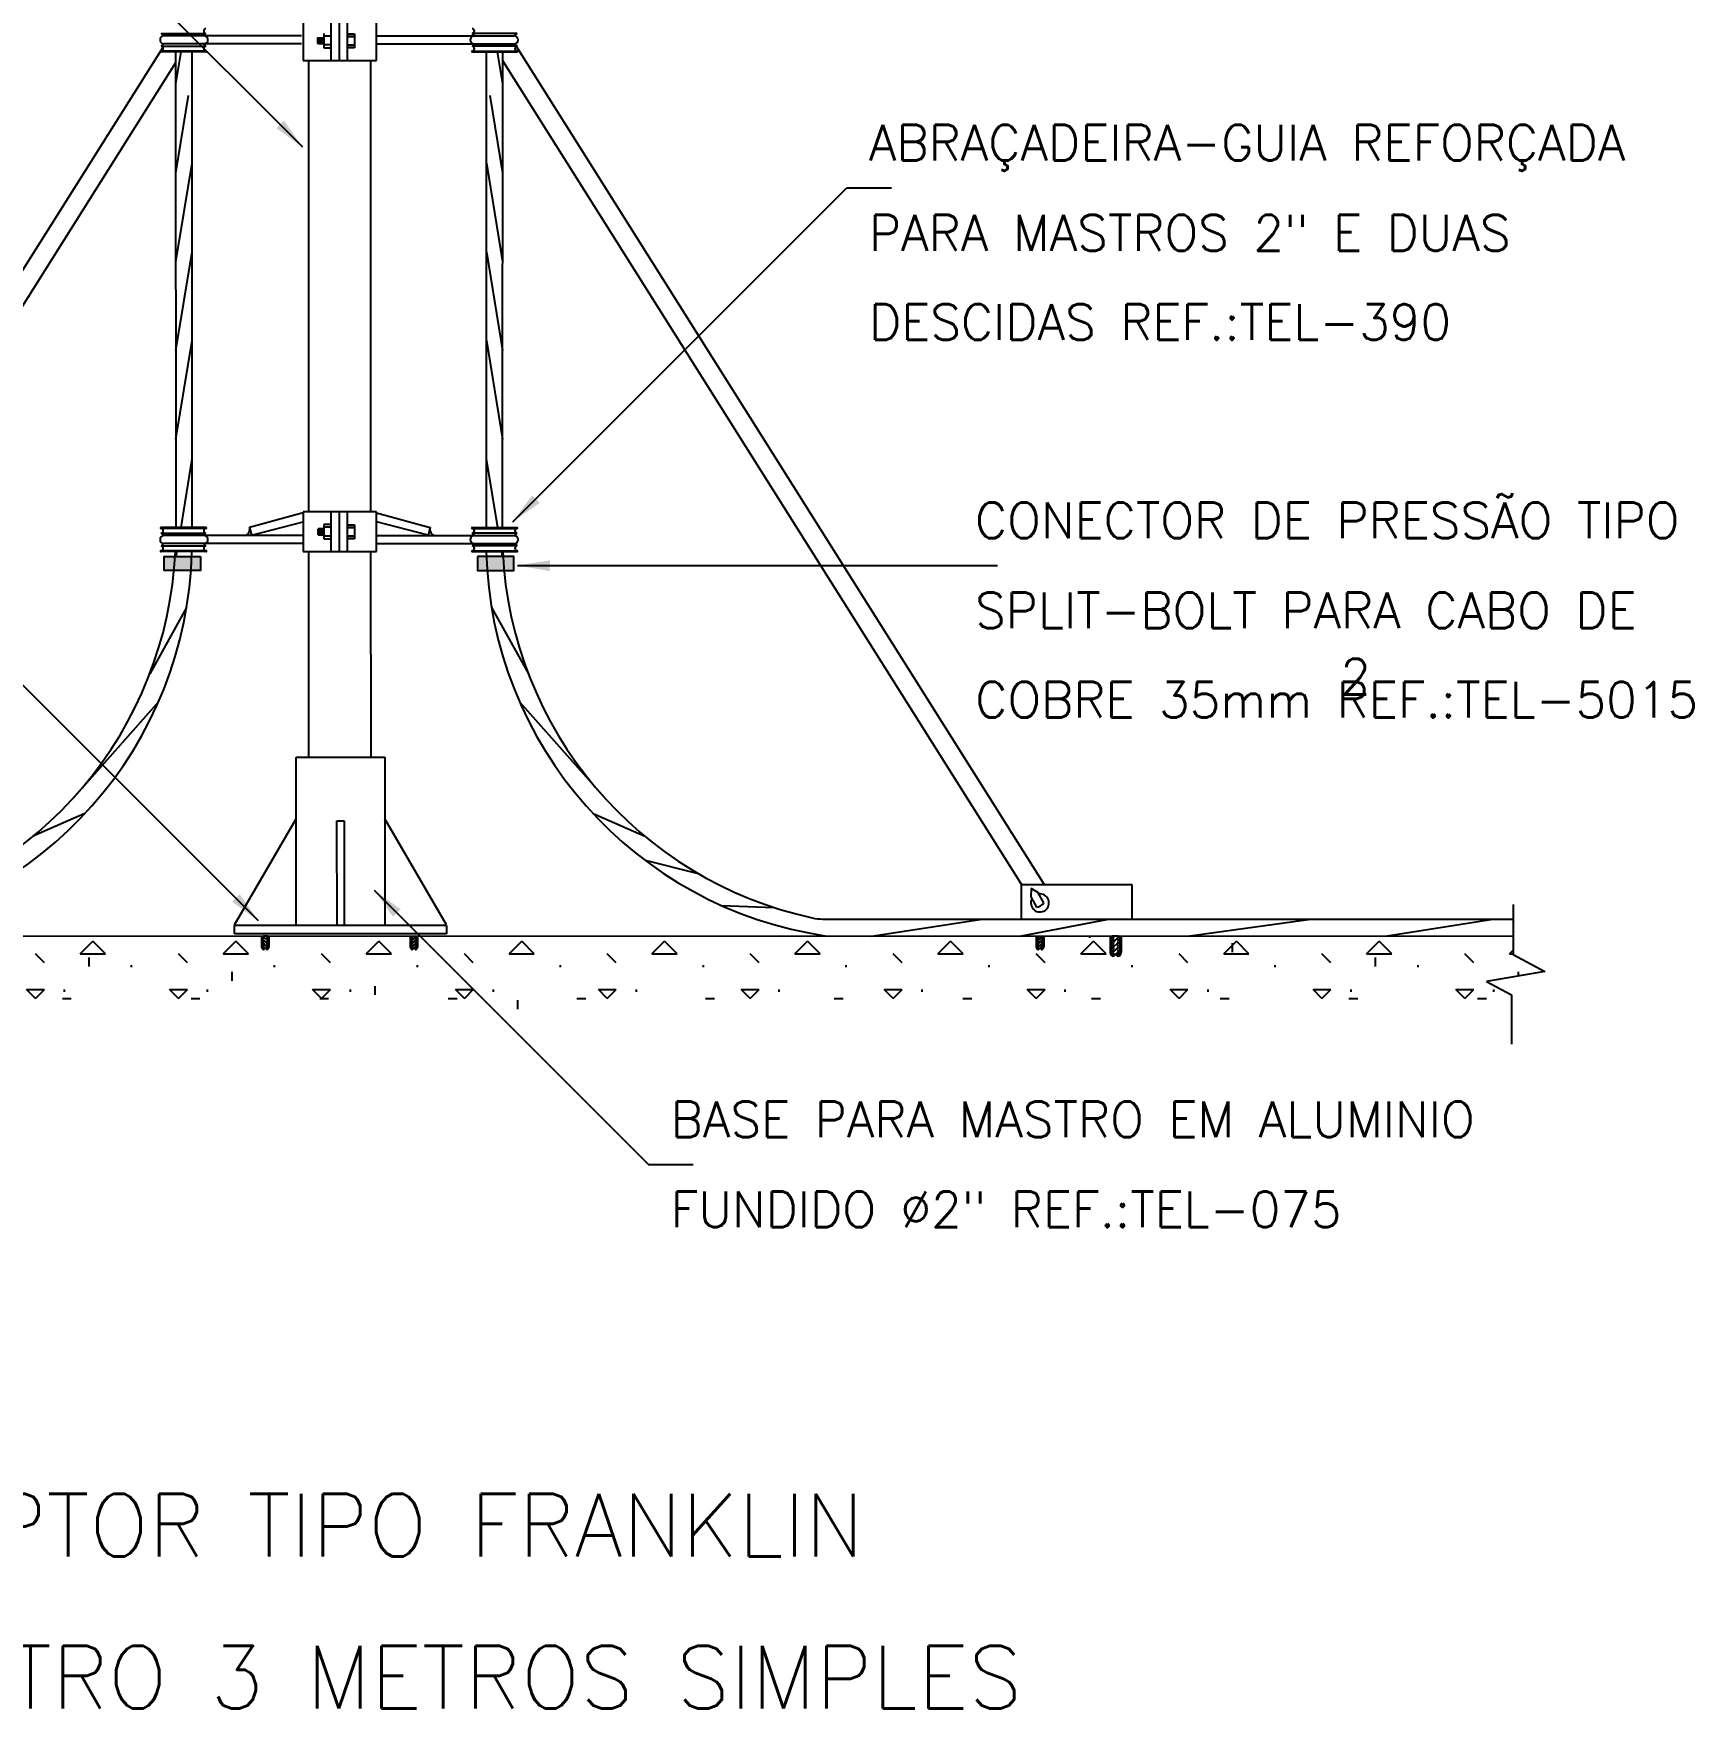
# Model space of a CAD drawing. Header units: millimetres. Extents: x -6195.1 to -6177.1, y -4661.3 to -4645.
# Drawn here: x -6186.44 to -6177.15, y -4661.27 to -4651.89 of the extents above; entities that cross this region are included whole.
import ezdxf
from ezdxf.enums import TextEntityAlignment as Align

# ---------------------------------------------------------------- set-up
doc = ezdxf.new("R2010")
doc.units = ezdxf.units.MM
doc.header["$LTSCALE"] = 10
doc.layers.add('Termotécnica', color=7, linetype='Continuous')
doc.styles.add('r140', font='romans.shx')
doc.styles.add('r80', font='romans.shx')

# ---------------------------------------------------------------- blocks, each defined once
blk = doc.blocks.new('*X1')
at = {"color": 0, "linetype": 'ByBlock'}
for p, q in [((387.028, 152.597), (387.028, 152.67)), ((387.041, 152.597), (387.041, 152.67)), ((387.053, 152.597), (387.053, 152.67)), ((387.066, 152.597), (387.066, 152.67)), ((387.078, 152.597), (387.078, 152.67))]:
    blk.add_line(p, q, dxfattribs=at)
blk = doc.blocks.new('*X6')
at = {"color": 0}
for p, q in [((181.7669, 175.7204), (181.7849, 175.7383)), ((181.7672, 175.7383), (181.7844, 175.7555)), ((181.7674, 175.7032), (181.7862, 175.7219)), ((181.7683, 175.7571), (181.7728, 175.7616)), ((181.7747, 175.6928), (181.7854, 175.7035))]:
    blk.add_line(p, q, dxfattribs=at)
blk = doc.blocks.new('*X3')
at = {"color": 0}
for p, q in [((181.7669, 175.7204), (181.7849, 175.7383)), ((181.7672, 175.7383), (181.7844, 175.7555)), ((181.7674, 175.7032), (181.7862, 175.7219)), ((181.7683, 175.7571), (181.7728, 175.7616)), ((181.7747, 175.6928), (181.7854, 175.7035))]:
    blk.add_line(p, q, dxfattribs=at)
blk = doc.blocks.new('*X2')
at = {"color": 0}
for p, q in [((181.7683, 175.7571), (181.7728, 175.7616)), ((181.7669, 175.7204), (181.7849, 175.7383)), ((181.7672, 175.7383), (181.7844, 175.7555)), ((181.7674, 175.7032), (181.7862, 175.7219)), ((181.7747, 175.6928), (181.7854, 175.7035))]:
    blk.add_line(p, q, dxfattribs=at)

msp = doc.modelspace()

# ---------------------------------------------------------------- hatches: boundary and pattern name
at = {"layer": 'Termotécnica'}
h = msp.add_hatch(dxfattribs=at)
h.set_pattern_fill('CONCRE', color=1, scale=0.8, style=0)
h.set_pattern_definition([(0, (-6195.37694, -4669.6938), (0.8, 0.8), [0.1, -0.7]), (90, (-6195.37694, -4669.6938), (-0.8, 0.8), [0.1, -0.7]), (135, (-6195.27694, -4669.6938), (-0.8, 0), [0.14142, -0.98995]), (0, (-6195.27694, -4669.2438), (0.8, 0.8), [0.1, -0.7]), (45, (-6195.22694, -4669.2938), (0, 0.8), [0.07071, -1.06066]), (135, (-6195.22694, -4669.2938), (-0.8, 0), [0.07071, -1.06066]), (0, (-6194.97694, -4669.0438), (0.8, 0.8), [0.14142, -0.65858]), (45, (-6194.97694, -4669.0438), (0, 0.8), [0.1, -1.03137]), (135, (-6194.8355, -4669.0438), (-0.8, 0), [0.1, -1.03137]), (90, (-6194.82694, -4669.4938), (-0.8, 0.8), [0.1, -0.7]), (45, (-6194.82694, -4669.4938), (0, 0.8), [0.07071, -1.06066]), (135, (-6194.77694, -4669.4438), (-0.8, 0), [0.07071, -1.06066]), (0, (-6195.27694, -4669.4938), (0.8, 0.8), [0.05, -0.67]), (0, (-6194.67694, -4669.2938), (0.8, 0.8), [0.05, -0.67]), (90, (-6194.92694, -4669.1938), (-0.8, 0.8), [0.05, -0.67]), (135, (-6194.82694, -4669.6438), (-0.8, 0), [0.07071, -1.06066]), (135, (-6195.17694, -4669.0938), (-0.8, 0), [0.07071, -1.06066]), (45, (-6195.00194, -4669.4313), (0, 0.8), [0.07071, -1.06066]), (90, (-6195.10194, -4669.5938), (-0.8, 0.8), [0.0125, -0.7875]), (90, (-6195.06444, -4669.2563), (-0.8, 0.8), [0.0125, -0.7875]), (90, (-6194.68944, -4669.1188), (-0.8, 0.8), [0.0125, -0.7875]), (90, (-6194.67694, -4669.5438), (-0.8, 0.8), [0.0125, -0.7875])])
h.paths.add_polyline_path([(-6184.3104, -4657.0139), (-6184.2995, -4657.0029), (-6184.3007, -4657.0007), (-6184.2984, -4656.9945), (-6184.3016, -4656.991), (-6184.2984, -4656.9842), (-6184.2987, -4656.9838), (-6184.318, -4657.0032), (-6184.3189, -4657.0049), (-6184.3141, -4657.0113)], flags=0)
h.paths.add_polyline_path([(-6188.6355, -4657.0038), (-6188.6548, -4656.9844), (-6188.6551, -4656.9848), (-6188.6519, -4656.9915), (-6188.6552, -4656.9951), (-6188.6528, -4657.0013), (-6188.6541, -4657.0034), (-6188.6431, -4657.0144), (-6188.6395, -4657.0119), (-6188.6346, -4657.0054)], flags=0)
h.paths.add_polyline_path([(-6188.635, -4656.9861), (-6188.6535, -4656.9675), (-6188.6523, -4656.9699), (-6188.6551, -4656.9745), (-6188.6519, -4656.9805), (-6188.6548, -4656.9844), (-6188.6355, -4657.0038), (-6188.6372, -4657.0008), (-6188.6341, -4656.9955), (-6188.6372, -4656.9916)], flags=0)
h.paths.add_polyline_path([(-6180.8063, -4657.0144), (-6180.7953, -4657.0034), (-6180.7965, -4657.0013), (-6180.7942, -4656.9951), (-6180.7974, -4656.9915), (-6180.7942, -4656.9848), (-6180.7945, -4656.9844), (-6180.8138, -4657.0038), (-6180.8148, -4657.0054), (-6180.8099, -4657.0119)], flags=0)
h.paths.add_polyline_path([(-6185.1402, -4656.943), (-6185.1368, -4656.9431), (-6185.1303, -4656.9431), (-6185.1322, -4656.9477), (-6185.1325, -4656.9486), (-6185.1303, -4656.9534), (-6185.1326, -4656.9601), (-6185.1299, -4656.9641), (-6185.1311, -4656.967), (-6185.1326, -4656.9707), (-6185.1299, -4656.9742), (-6185.133, -4656.9795), (-6185.1304, -4656.9844), (-6185.1308, -4656.9855), (-6185.133, -4656.991), (-6185.13, -4656.995), (-6185.1331, -4657.0003), (-6185.1314, -4657.0032), (-6185.1304, -4657.0049), (-6185.1353, -4657.0113), (-6185.1389, -4657.0139), (-6185.1407, -4657.0151), (-6185.1456, -4657.0113), (-6185.151, -4657.0048), (-6185.1499, -4657.0029), (-6185.1487, -4657.0007), (-6185.151, -4656.9945), (-6185.1478, -4656.991), (-6185.151, -4656.9842), (-6185.1507, -4656.9838), (-6185.1477, -4656.9799), (-6185.1509, -4656.9739), (-6185.1482, -4656.9693), (-6185.1493, -4656.967), (-6185.1509, -4656.9636), (-6185.149, -4656.9601), (-6185.1509, -4656.9533), (-6185.1487, -4656.9493), (-6185.1481, -4656.9481), (-6185.1509, -4656.9431), (-6185.156, -4656.9431), (-6185.1612, -4656.9431), (-6188.5418, -4656.9436), (-6188.6654, -4656.9436), (-6189.0362, -4656.9436), (-6189.0413, -4656.9436), (-6189.0467, -4656.9436), (-6189.0483, -4656.9475), (-6189.0487, -4656.9484), (-6189.0465, -4656.9532), (-6189.0487, -4656.9599), (-6189.0461, -4656.9639), (-6189.0472, -4656.9668), (-6189.0487, -4656.9705), (-6189.0461, -4656.9741), (-6189.0492, -4656.9794), (-6189.0465, -4656.9842), (-6189.047, -4656.9853), (-6189.0492, -4656.9908), (-6189.0461, -4656.9948), (-6189.0492, -4657.0001), (-6189.0475, -4657.0031), (-6189.0466, -4657.0047), (-6189.0514, -4657.0112), (-6189.0551, -4657.0137), (-6189.0569, -4657.015), (-6189.0617, -4657.0111), (-6189.0672, -4657.0047), (-6189.066, -4657.0027), (-6189.0648, -4657.0005), (-6189.0671, -4656.9944), (-6189.0639, -4656.9908), (-6189.0671, -4656.9841), (-6189.0668, -4656.9837), (-6189.0639, -4656.9798), (-6189.0671, -4656.9738), (-6189.0643, -4656.9692), (-6189.0655, -4656.9668), (-6189.0671, -4656.9635), (-6189.0652, -4656.9599), (-6189.0671, -4656.9532), (-6189.0649, -4656.9491), (-6189.0643, -4656.948), (-6189.0666, -4656.9436), (-6189.0722, -4656.9436), (-6189.0773, -4656.9436), (-6189.1597, -4656.9436), (-6191.2936, -4656.944), (-6191.2936, -4657.0466), (-6191.4712, -4657.1423), (-6191.1445, -4657.1983), (-6191.2845, -4657.273), (-6191.2845, -4657.3724), (-6178.1649, -4657.3704), (-6178.1649, -4657.273), (-6178.3049, -4657.1983), (-6177.9782, -4657.1423), (-6178.1558, -4657.0466), (-6178.1558, -4656.942), (-6178.8663, -4656.9421), (-6179.9727, -4656.9423), (-6180.9131, -4656.9424), (-6181.7448, -4656.9425), (-6182.0026, -4656.9426)])
h.paths.add_polyline_path([(-6184.3126, -4656.9431), (-6184.3172, -4656.9477), (-6184.3168, -4656.9486), (-6184.319, -4656.9534), (-6184.3168, -4656.9601), (-6184.3194, -4656.9641), (-6184.3183, -4656.967), (-6184.3006, -4656.9493), (-6184.2984, -4656.9533), (-6184.3003, -4656.9601), (-6184.2984, -4656.9636), (-6184.3, -4656.967), (-6184.3012, -4656.9693), (-6184.2984, -4656.9739), (-6184.3016, -4656.9799), (-6184.2987, -4656.9838), (-6184.2984, -4656.9842), (-6184.3016, -4656.991), (-6184.2984, -4656.9945), (-6184.3007, -4657.0007), (-6184.2995, -4657.0029), (-6184.2983, -4657.0048), (-6184.3038, -4657.0113), (-6184.3086, -4657.0151), (-6184.3104, -4657.0139), (-6184.3141, -4657.0113), (-6184.3189, -4657.0049), (-6184.318, -4657.0032), (-6184.3163, -4657.0003), (-6184.3194, -4656.995), (-6184.3163, -4656.991), (-6184.3185, -4656.9855), (-6184.319, -4656.9844), (-6184.3163, -4656.9795), (-6184.3194, -4656.9742), (-6184.3168, -4656.9707), (-6184.3183, -4656.967), (-6184.3194, -4656.9641), (-6184.3168, -4656.9601), (-6184.319, -4656.9534), (-6184.3168, -4656.9486), (-6184.3172, -4656.9477), (-6184.319, -4656.9431)], flags=16)
h.paths.add_polyline_path([(-6188.6345, -4656.9539), (-6188.6367, -4656.9606), (-6188.6341, -4656.9646), (-6188.6353, -4656.9676), (-6188.6367, -4656.9712), (-6188.6341, -4656.9748), (-6188.6372, -4656.9801), (-6188.6346, -4656.9849), (-6188.635, -4656.9861), (-6188.6372, -4656.9916), (-6188.6341, -4656.9955), (-6188.6372, -4657.0008), (-6188.6355, -4657.0038), (-6188.6346, -4657.0054), (-6188.6395, -4657.0119), (-6188.6431, -4657.0144), (-6188.6449, -4657.0157), (-6188.6498, -4657.0119), (-6188.6552, -4657.0054), (-6188.6541, -4657.0034), (-6188.6528, -4657.0013), (-6188.6552, -4656.9951), (-6188.6519, -4656.9915), (-6188.6551, -4656.9848), (-6188.6548, -4656.9844), (-6188.6519, -4656.9805), (-6188.6551, -4656.9745), (-6188.6523, -4656.9699), (-6188.6535, -4656.9675), (-6188.6551, -4656.9642), (-6188.6532, -4656.9606), (-6188.6551, -4656.9539), (-6188.6529, -4656.9498), (-6188.6353, -4656.9676), (-6188.6341, -4656.9646), (-6188.6367, -4656.9606), (-6188.6345, -4656.9539), (-6188.6367, -4656.9492), (-6188.6363, -4656.9482), (-6188.6409, -4656.9436), (-6188.6345, -4656.9436), (-6188.6363, -4656.9482), (-6188.6367, -4656.9492)], flags=0)
h.paths.add_polyline_path([(-6180.8084, -4656.9436), (-6180.813, -4656.9482), (-6180.8126, -4656.9492), (-6180.8149, -4656.9539), (-6180.8126, -4656.9606), (-6180.8153, -4656.9646), (-6180.8141, -4656.9676), (-6180.7964, -4656.9498), (-6180.7943, -4656.9539), (-6180.7961, -4656.9606), (-6180.7942, -4656.9642), (-6180.7959, -4656.9675), (-6180.797, -4656.9699), (-6180.7942, -4656.9745), (-6180.7974, -4656.9805), (-6180.7945, -4656.9844), (-6180.7942, -4656.9848), (-6180.7974, -4656.9915), (-6180.7942, -4656.9951), (-6180.7965, -4657.0013), (-6180.7953, -4657.0034), (-6180.7942, -4657.0054), (-6180.7996, -4657.0119), (-6180.8045, -4657.0157), (-6180.8063, -4657.0144), (-6180.8099, -4657.0119), (-6180.8148, -4657.0054), (-6180.8138, -4657.0038), (-6180.8121, -4657.0008), (-6180.8152, -4656.9955), (-6180.8121, -4656.9916), (-6180.8143, -4656.9861), (-6180.8148, -4656.9849), (-6180.8121, -4656.9801), (-6180.8152, -4656.9748), (-6180.8126, -4656.9712), (-6180.8141, -4656.9676), (-6180.8153, -4656.9646), (-6180.8126, -4656.9606), (-6180.8149, -4656.9539), (-6180.8126, -4656.9492), (-6180.813, -4656.9482), (-6180.8149, -4656.9436)], flags=0)
h.paths.add_polyline_path([(-6180.3963, -4656.9583), (-6180.393, -4656.9684), (-6180.3969, -4656.9744), (-6180.3952, -4656.9788), (-6180.3687, -4656.9522), (-6180.3654, -4656.9583), (-6180.3683, -4656.9684), (-6180.3654, -4656.9737), (-6180.3678, -4656.9787), (-6180.3696, -4656.9823), (-6180.3654, -4656.9892), (-6180.3702, -4656.9982), (-6180.3658, -4657.004), (-6180.3653, -4657.0046), (-6180.3702, -4657.0148), (-6180.3653, -4657.0201), (-6180.3688, -4657.0293), (-6180.367, -4657.0326), (-6180.3653, -4657.0355), (-6180.3734, -4657.0452), (-6180.3807, -4657.051), (-6180.3834, -4657.0491), (-6180.3889, -4657.0453), (-6180.3962, -4657.0356), (-6180.3948, -4657.0331), (-6180.3922, -4657.0287), (-6180.3969, -4657.0208), (-6180.3922, -4657.0148), (-6180.3955, -4657.0065), (-6180.3962, -4657.0049), (-6180.3923, -4656.9976), (-6180.3969, -4656.9896), (-6180.3929, -4656.9843), (-6180.3952, -4656.9788), (-6180.3969, -4656.9744), (-6180.393, -4656.9684), (-6180.3963, -4656.9583), (-6180.393, -4656.9512), (-6180.3936, -4656.9498), (-6180.3964, -4656.9429), (-6180.3866, -4656.9429), (-6180.3936, -4656.9498), (-6180.393, -4656.9512)], flags=0)

# ---------------------------------------------------------------- linework, layer by layer
at = {"layer": 'Termotécnica', "color": 2}
for p, q in [((-6184.9314, -4652.5277), (-6186.4668, -4650.9922)), ((-6183.7544, -4654.6238), (-6181.8859, -4652.7552)), ((-6181.8859, -4652.7552), (-6181.6359, -4652.7552)), ((-6185.1791, -4656.8581), (-6187.8701, -4654.1671)), ((-6183.7282, -4654.869), (-6181.2918, -4654.869)), ((-6181.2918, -4654.869), (-6181.0418, -4654.869)), ((-6184.5306, -4656.6865), (-6182.9952, -4658.222)), ((-6182.9952, -4658.222), (-6182.7452, -4658.222))]:
    msp.add_line(p, q, dxfattribs=at)
at = {"layer": 'Termotécnica', "color": 2, "ltscale": 5}
for p, q in [((-6184.9283, -4651.8188), (-6184.9283, -4652.0422)), ((-6184.7725, -4652.0422), (-6184.7726, -4651.8188)), ((-6184.7279, -4651.8188), (-6184.7278, -4652.0422)), ((-6184.7279, -4651.8188), (-6184.7278, -4652.0422)), ((-6184.6832, -4651.8188), (-6184.6832, -4652.0422)), ((-6184.5182, -4652.0422), (-6184.5182, -4651.8188)), ((-6185.7105, -4651.9044), (-6185.7239, -4651.891)), ((-6185.7239, -4651.891), (-6185.4737, -4651.8911)), ((-6185.4872, -4651.9045), (-6185.7091, -4651.9044)), ((-6185.4871, -4651.9045), (-6185.4737, -4651.8911)), ((-6183.7318, -4651.891), (-6183.9821, -4651.8911)), ((-6183.9686, -4651.9045), (-6183.9821, -4651.8911)), ((-6183.9685, -4651.9045), (-6183.7466, -4651.9044)), ((-6183.7452, -4651.9044), (-6183.7318, -4651.891)), ((-6185.7105, -4651.9491), (-6185.7239, -4651.9625)), ((-6185.7239, -4651.9625), (-6185.4737, -4651.9625)), ((-6185.4737, -4651.9938), (-6185.7239, -4651.9938)), ((-6185.4871, -4651.9491), (-6185.7091, -4651.9491)), ((-6185.6424, -4651.9938), (-6185.6416, -4654.6571)), ((-6185.5519, -4651.9938), (-6185.5511, -4654.6572)), ((-6185.4871, -4651.9491), (-6185.4737, -4651.9625)), ((-6183.9686, -4651.9491), (-6183.982, -4651.9625)), ((-6183.7318, -4651.9625), (-6183.982, -4651.9625)), ((-6183.982, -4651.9938), (-6183.7318, -4651.9938)), ((-6183.9686, -4651.9491), (-6183.7466, -4651.9491)), ((-6183.9039, -4651.9938), (-6183.9046, -4654.3655)), ((-6183.8133, -4651.9938), (-6183.814, -4654.3655)), ((-6183.7452, -4651.9491), (-6183.7318, -4651.9625)), ((-6183.9046, -4654.3655), (-6183.9046, -4654.6572)), ((-6183.814, -4654.3655), (-6183.814, -4654.6571)), ((-6184.9283, -4654.568), (-6184.9283, -4654.7913)), ((-6184.7725, -4654.7913), (-6184.7726, -4654.5679)), ((-6184.7279, -4654.5679), (-6184.7278, -4654.7913)), ((-6184.7279, -4654.5679), (-6184.7278, -4654.7913)), ((-6184.6832, -4654.5679), (-6184.6832, -4654.7913)), ((-6184.5182, -4654.7913), (-6184.5182, -4654.5679)), ((-6185.4737, -4654.6572), (-6185.7239, -4654.6571)), ((-6185.7105, -4654.7018), (-6185.7239, -4654.6884)), ((-6185.7239, -4654.6884), (-6185.4737, -4654.6884)), ((-6185.4872, -4654.7018), (-6185.7091, -4654.7018)), ((-6185.4871, -4654.7018), (-6185.4737, -4654.6884)), ((-6185.2286, -4654.6558), (-6185.217, -4654.6989)), ((-6184.2179, -4654.6558), (-6184.2295, -4654.6989)), ((-6183.9821, -4654.6572), (-6183.7319, -4654.6571)), ((-6183.9686, -4654.7018), (-6183.9821, -4654.6884)), ((-6183.7318, -4654.6884), (-6183.9821, -4654.6884)), ((-6183.9685, -4654.7018), (-6183.7466, -4654.7018)), ((-6183.7452, -4654.7018), (-6183.7318, -4654.6884)), ((-6185.7105, -4654.7465), (-6185.7239, -4654.7599)), ((-6185.7239, -4654.7599), (-6185.4737, -4654.7599)), ((-6185.4737, -4654.7912), (-6185.7239, -4654.7912)), ((-6185.4871, -4654.7465), (-6185.7091, -4654.7465)), ((-6185.4871, -4654.7465), (-6185.4737, -4654.7599)), ((-6183.9686, -4654.7465), (-6183.982, -4654.7599)), ((-6183.7318, -4654.7599), (-6183.982, -4654.7599)), ((-6183.982, -4654.7912), (-6183.7318, -4654.7912)), ((-6183.9686, -4654.7465), (-6183.7466, -4654.7465)), ((-6183.7452, -4654.7465), (-6183.7318, -4654.7599)), ((-6184.7393, -4656.8837), (-6184.7394, -4656.2976)), ((-6184.7394, -4656.2976), (-6184.6998, -4656.2976)), ((-6184.6998, -4656.2976), (-6184.6997, -4656.8837)), ((-6184.1256, -4656.8836), (-6185.3135, -4656.8838))]:
    msp.add_line(p, q, dxfattribs=at)
at = {"layer": 'Termotécnica', "color": 3, "ltscale": 5}
for p, q in [((-6184.9375, -4651.9045), (-6185.4871, -4651.9045)), ((-6184.5182, -4651.9045), (-6183.9686, -4651.9045)), ((-6185.7142, -4651.9685), (-6188.6677, -4656.6552)), ((-6184.9375, -4651.9492), (-6185.4871, -4651.9491)), ((-6184.5182, -4651.9492), (-6183.9686, -4651.9491)), ((-6183.7367, -4651.9625), (-6180.7817, -4656.6552)), ((-6185.6424, -4652.0554), (-6188.5413, -4656.6554)), ((-6184.9283, -4652.0422), (-6184.8548, -4652.0422)), ((-6184.864, -4652.0422), (-6184.7278, -4652.0422)), ((-6184.7278, -4652.0422), (-6184.5778, -4652.0422)), ((-6184.5778, -4652.0422), (-6184.5182, -4652.0422)), ((-6183.8133, -4652.0419), (-6180.9081, -4656.6554)), ((-6184.9283, -4654.5749), (-6185.2286, -4654.6558)), ((-6185.217, -4654.6989), (-6184.9283, -4654.6238)), ((-6184.5182, -4654.5679), (-6184.9283, -4654.568)), ((-6184.5182, -4654.5749), (-6184.2179, -4654.6558)), ((-6184.2295, -4654.6989), (-6184.5182, -4654.6238)), ((-6184.9283, -4654.7019), (-6185.4871, -4654.7018)), ((-6184.5182, -4654.7019), (-6183.9686, -4654.7018)), ((-6184.9283, -4654.7466), (-6185.4871, -4654.7465)), ((-6184.9283, -4654.7913), (-6184.5182, -4654.7913)), ((-6184.5182, -4654.7466), (-6183.9686, -4654.7465)), ((-6184.9672, -4655.9413), (-6184.4722, -4655.9412)), ((-6184.9671, -4656.0402), (-6184.9672, -4655.9413)), ((-6184.4722, -4655.9412), (-6184.4722, -4656.0402)), ((-6184.967, -4656.8817), (-6184.9671, -4656.0402)), ((-6184.4722, -4656.0402), (-6184.4721, -4656.8816)), ((-6185.3138, -4656.8815), (-6184.9671, -4656.2875)), ((-6184.1256, -4656.8815), (-6184.4722, -4656.2877)), ((-6180.9081, -4656.6554), (-6180.2901, -4656.6543)), ((-6180.9077, -4656.8481), (-6180.9081, -4656.6554)), ((-6180.2901, -4656.6543), (-6180.2898, -4656.8481)), ((-6185.3135, -4656.9312), (-6185.3135, -4656.8838)), ((-6184.1256, -4656.8836), (-6184.1256, -4656.931)), ((-6191.2936, -4656.944), (-6178.1558, -4656.942)), ((-6184.2246, -4656.9311), (-6185.3135, -4656.9312)), ((-6184.1256, -4656.931), (-6184.2246, -4656.9311))]:
    msp.add_line(p, q, dxfattribs=at)
at = {"layer": 'Termotécnica', "color": 1, "ltscale": 5}
for p, q in [((-6184.8488, -4651.915), (-6184.8488, -4651.9476)), ((-6184.8488, -4651.915), (-6184.8129, -4651.915)), ((-6184.8428, -4651.9152), (-6184.8428, -4651.9474)), ((-6184.8368, -4651.9152), (-6184.8368, -4651.9474)), ((-6184.8308, -4651.9152), (-6184.8308, -4651.9474)), ((-6184.8248, -4651.9152), (-6184.8248, -4651.9474)), ((-6184.8188, -4651.9152), (-6184.8188, -4651.9474)), ((-6184.8188, -4651.9152), (-6184.8188, -4651.9474)), ((-6184.8129, -4651.8905), (-6184.8129, -4651.9704)), ((-6184.7736, -4651.9061), (-6184.8129, -4651.9061)), ((-6184.6839, -4651.892), (-6184.6417, -4651.892)), ((-6184.6839, -4651.892), (-6184.6417, -4651.892)), ((-6184.6837, -4651.9076), (-6184.6417, -4651.9076)), ((-6184.6417, -4651.9076), (-6184.6837, -4651.9076)), ((-6184.6417, -4651.892), (-6184.6417, -4651.9713)), ((-6184.6417, -4651.892), (-6184.6417, -4651.9713)), ((-6185.4737, -4651.9893), (-6185.7239, -4651.9893)), ((-6185.6131, -4651.9938), (-6185.6424, -4652.1723)), ((-6184.8129, -4651.9476), (-6184.8488, -4651.9476)), ((-6184.8455, -4651.9476), (-6184.8129, -4651.9476)), ((-6184.7736, -4651.955), (-6184.8129, -4651.955)), ((-6184.7736, -4651.955), (-6184.8129, -4651.955)), ((-6184.8129, -4651.9704), (-6184.7736, -4651.9705)), ((-6184.6839, -4651.9557), (-6184.6417, -4651.9557)), ((-6184.6417, -4651.9557), (-6184.6839, -4651.9557)), ((-6184.6417, -4651.9713), (-6184.6839, -4651.9713)), ((-6184.6417, -4651.9713), (-6184.6839, -4651.9713)), ((-6183.982, -4651.9893), (-6183.7318, -4651.9893)), ((-6183.8426, -4651.9938), (-6183.8133, -4652.1723)), ((-6185.5717, -4652.2377), (-6185.643, -4652.6724)), ((-6183.884, -4652.2377), (-6183.8128, -4652.6724)), ((-6185.5524, -4652.6164), (-6185.643, -4653.169)), ((-6183.9033, -4652.6164), (-6183.8128, -4653.169)), ((-6185.5524, -4653.113), (-6185.643, -4653.6655)), ((-6183.9033, -4653.113), (-6183.8128, -4653.6655)), ((-6185.5524, -4653.6096), (-6185.643, -4654.1621)), ((-6183.9033, -4653.6096), (-6183.8128, -4654.1621)), ((-6185.5512, -4654.2718), (-6185.6143, -4654.6571)), ((-6183.9045, -4654.2718), (-6183.8414, -4654.6571)), ((-6184.7745, -4654.64), (-6184.813, -4654.64)), ((-6184.8129, -4654.6397), (-6184.8129, -4654.7196)), ((-6184.6839, -4654.6411), (-6184.6417, -4654.6411)), ((-6184.6839, -4654.6411), (-6184.6417, -4654.6411)), ((-6184.6417, -4654.6411), (-6184.6417, -4654.7204)), ((-6184.6417, -4654.6411), (-6184.6417, -4654.7204)), ((-6185.4737, -4654.6616), (-6185.7239, -4654.6616)), ((-6184.8455, -4654.6641), (-6184.8207, -4654.6641)), ((-6184.8455, -4654.6967), (-6184.8455, -4654.6641)), ((-6184.8451, -4654.6641), (-6184.8455, -4654.6967)), ((-6184.8129, -4654.6967), (-6184.8455, -4654.6967)), ((-6184.8455, -4654.6967), (-6184.8129, -4654.6967)), ((-6184.8129, -4654.6641), (-6184.8451, -4654.6641)), ((-6184.8396, -4654.6641), (-6184.8396, -4654.6967)), ((-6184.834, -4654.6641), (-6184.834, -4654.6967)), ((-6184.8284, -4654.6641), (-6184.8284, -4654.6967)), ((-6184.8228, -4654.6641), (-6184.8228, -4654.6967)), ((-6184.8207, -4654.6641), (-6184.8129, -4654.6641)), ((-6184.8188, -4654.6643), (-6184.8188, -4654.6965)), ((-6184.8188, -4654.6643), (-6184.8188, -4654.6965)), ((-6184.7736, -4654.6552), (-6184.8129, -4654.6552)), ((-6184.7736, -4654.7041), (-6184.8129, -4654.7041)), ((-6184.7736, -4654.7041), (-6184.8129, -4654.7041)), ((-6184.8129, -4654.7196), (-6184.7736, -4654.7196)), ((-6184.6839, -4654.7048), (-6184.6417, -4654.7048)), ((-6184.6417, -4654.7048), (-6184.6839, -4654.7048)), ((-6184.6417, -4654.7204), (-6184.6839, -4654.7204)), ((-6184.6417, -4654.7204), (-6184.6839, -4654.7204)), ((-6184.6837, -4654.6567), (-6184.6417, -4654.6567)), ((-6184.6417, -4654.6567), (-6184.6837, -4654.6567)), ((-6183.9821, -4654.6616), (-6183.7319, -4654.6616)), ((-6185.4737, -4654.7867), (-6185.7239, -4654.7867)), ((-6185.6363, -4654.7912), (-6185.6408, -4654.8187)), ((-6183.982, -4654.7867), (-6183.7318, -4654.7867)), ((-6183.8194, -4654.7912), (-6183.8149, -4654.8187)), ((-6180.7823, -4656.7582), (-6180.8139, -4656.7023)), ((-6180.8565, -4656.7247), (-6180.824, -4656.7821)), ((-6178.1558, -4656.7674), (-6178.1558, -4657.0466)), ((-6181.7484, -4656.9431), (-6181.129, -4656.8481)), ((-6180.9166, -4656.9431), (-6180.4211, -4656.8481)), ((-6179.9787, -4656.9431), (-6179.2884, -4656.8481)), ((-6178.8726, -4656.9431), (-6178.2708, -4656.8481)), ((-6185.1612, -4656.943), (-6185.1613, -4657.0048)), ((-6185.156, -4656.943), (-6185.1562, -4657.0048)), ((-6185.151, -4656.9842), (-6185.1477, -4656.9799)), ((-6185.1478, -4656.991), (-6185.151, -4656.9842)), ((-6185.1481, -4656.9481), (-6185.1509, -4656.943)), ((-6185.1509, -4656.9533), (-6185.1481, -4656.9481)), ((-6185.149, -4656.9601), (-6185.1509, -4656.9533)), ((-6185.1509, -4656.9636), (-6185.149, -4656.9601)), ((-6185.1482, -4656.9693), (-6185.1509, -4656.9636)), ((-6185.1509, -4656.9739), (-6185.1482, -4656.9693)), ((-6185.1477, -4656.9799), (-6185.1509, -4656.9739)), ((-6185.1299, -4656.9431), (-6185.1506, -4656.943)), ((-6185.1299, -4656.9742), (-6185.133, -4656.9795)), ((-6185.133, -4656.9795), (-6185.1304, -4656.9844)), ((-6185.1304, -4656.9844), (-6185.133, -4656.991)), ((-6185.1303, -4656.9534), (-6185.1326, -4656.9601)), ((-6185.1326, -4656.9601), (-6185.1299, -4656.9641)), ((-6185.1299, -4656.9641), (-6185.1326, -4656.9707)), ((-6185.1326, -4656.9707), (-6185.1299, -4656.9742)), ((-6185.1303, -4656.9431), (-6185.1325, -4656.9486)), ((-6185.1325, -4656.9486), (-6185.1303, -4656.9534)), ((-6185.1272, -4656.9431), (-6185.1303, -4656.9431)), ((-6185.1251, -4656.9431), (-6185.1253, -4657.0049)), ((-6185.12, -4656.9431), (-6185.1201, -4657.0049)), ((-6184.3293, -4656.9431), (-6184.3292, -4657.0049)), ((-6184.3242, -4656.9431), (-6184.3241, -4657.0049)), ((-6184.3221, -4656.9431), (-6184.319, -4656.9431)), ((-6184.3195, -4656.9431), (-6184.2987, -4656.943)), ((-6184.3168, -4656.9601), (-6184.3194, -4656.9641)), ((-6184.3194, -4656.9641), (-6184.3168, -4656.9707)), ((-6184.3168, -4656.9707), (-6184.3194, -4656.9742)), ((-6184.3194, -4656.9742), (-6184.3163, -4656.9795)), ((-6184.319, -4656.9431), (-6184.3168, -4656.9486)), ((-6184.3168, -4656.9486), (-6184.319, -4656.9534)), ((-6184.319, -4656.9534), (-6184.3168, -4656.9601)), ((-6184.3163, -4656.9795), (-6184.319, -4656.9844)), ((-6184.319, -4656.9844), (-6184.3163, -4656.991)), ((-6184.3016, -4656.9799), (-6184.2984, -4656.9739)), ((-6184.2984, -4656.9842), (-6184.3016, -4656.9799)), ((-6184.3016, -4656.991), (-6184.2984, -4656.9842)), ((-6184.3012, -4656.9481), (-6184.2984, -4656.943)), ((-6184.2984, -4656.9533), (-6184.3012, -4656.9481)), ((-6184.3012, -4656.9693), (-6184.2984, -4656.9636)), ((-6184.2984, -4656.9739), (-6184.3012, -4656.9693)), ((-6184.3003, -4656.9601), (-6184.2984, -4656.9533)), ((-6184.2984, -4656.9636), (-6184.3003, -4656.9601)), ((-6184.2933, -4656.943), (-6184.2932, -4657.0048)), ((-6184.2881, -4656.943), (-6184.288, -4657.0048)), ((-6180.8252, -4656.9436), (-6180.8251, -4657.0054)), ((-6180.82, -4656.9436), (-6180.8199, -4657.0054)), ((-6180.818, -4656.9436), (-6180.8149, -4656.9436)), ((-6180.8153, -4656.9436), (-6180.7946, -4656.9436)), ((-6180.8126, -4656.9606), (-6180.8153, -4656.9646)), ((-6180.8153, -4656.9646), (-6180.8126, -4656.9712)), ((-6180.8126, -4656.9712), (-6180.8152, -4656.9748)), ((-6180.8152, -4656.9748), (-6180.8121, -4656.9801)), ((-6180.8149, -4656.9436), (-6180.8126, -4656.9492)), ((-6180.8126, -4656.9492), (-6180.8149, -4656.9539)), ((-6180.8149, -4656.9539), (-6180.8126, -4656.9606)), ((-6180.8121, -4656.9801), (-6180.8148, -4656.9849)), ((-6180.8148, -4656.9849), (-6180.8121, -4656.9916)), ((-6180.7974, -4656.9805), (-6180.7942, -4656.9745)), ((-6180.7942, -4656.9848), (-6180.7974, -4656.9805)), ((-6180.7974, -4656.9915), (-6180.7942, -4656.9848)), ((-6180.797, -4656.9487), (-6180.7943, -4656.9436)), ((-6180.7943, -4656.9539), (-6180.797, -4656.9487)), ((-6180.797, -4656.9699), (-6180.7942, -4656.9642)), ((-6180.7942, -4656.9745), (-6180.797, -4656.9699)), ((-6180.7961, -4656.9606), (-6180.7943, -4656.9539)), ((-6180.7942, -4656.9642), (-6180.7961, -4656.9606)), ((-6180.7891, -4656.9436), (-6180.789, -4657.0054)), ((-6180.784, -4656.9436), (-6180.7839, -4657.0054)), ((-6180.4118, -4656.9429), (-6180.4116, -4657.0356)), ((-6180.4041, -4656.9429), (-6180.4039, -4657.0356)), ((-6180.401, -4656.9429), (-6180.3964, -4656.9429)), ((-6180.397, -4656.9429), (-6180.3659, -4656.9428)), ((-6180.393, -4656.9684), (-6180.3969, -4656.9744)), ((-6180.3969, -4656.9744), (-6180.3929, -4656.9843)), ((-6180.3929, -4656.9843), (-6180.3969, -4656.9896)), ((-6180.3964, -4656.9429), (-6180.393, -4656.9512)), ((-6180.393, -4656.9512), (-6180.3963, -4656.9583)), ((-6180.3963, -4656.9583), (-6180.393, -4656.9684)), ((-6180.3696, -4656.9505), (-6180.3655, -4656.9428)), ((-6180.3654, -4656.9583), (-6180.3696, -4656.9505)), ((-6180.3696, -4656.9823), (-6180.3654, -4656.9737)), ((-6180.3654, -4656.9892), (-6180.3696, -4656.9823)), ((-6180.3683, -4656.9684), (-6180.3654, -4656.9583)), ((-6180.3654, -4656.9737), (-6180.3683, -4656.9684)), ((-6180.3577, -4656.9428), (-6180.3576, -4657.0355)), ((-6180.35, -4656.9428), (-6180.3498, -4657.0355)), ((-6185.151, -4656.9945), (-6185.1478, -4656.991)), ((-6185.1487, -4657.0007), (-6185.151, -4656.9945)), ((-6185.151, -4657.0048), (-6185.1487, -4657.0007)), ((-6185.1456, -4657.0113), (-6185.151, -4657.0048)), ((-6185.1407, -4657.0151), (-6185.1456, -4657.0113)), ((-6185.1407, -4657.0151), (-6185.1353, -4657.0113)), ((-6185.1304, -4657.0049), (-6185.1353, -4657.0113)), ((-6185.13, -4656.995), (-6185.1331, -4657.0003)), ((-6185.1331, -4657.0003), (-6185.1304, -4657.0049)), ((-6185.133, -4656.991), (-6185.13, -4656.995)), ((-6184.3163, -4656.991), (-6184.3194, -4656.995)), ((-6184.3194, -4656.995), (-6184.3163, -4657.0003)), ((-6184.3163, -4657.0003), (-6184.3189, -4657.0049)), ((-6184.3189, -4657.0049), (-6184.3141, -4657.0113)), ((-6184.3086, -4657.0151), (-6184.3141, -4657.0113)), ((-6184.3086, -4657.0151), (-6184.3038, -4657.0113)), ((-6184.3038, -4657.0113), (-6184.2983, -4657.0048)), ((-6184.2984, -4656.9945), (-6184.3016, -4656.991)), ((-6184.3007, -4657.0007), (-6184.2984, -4656.9945)), ((-6184.2983, -4657.0048), (-6184.3007, -4657.0007)), ((-6180.8121, -4656.9916), (-6180.8152, -4656.9955)), ((-6180.8152, -4656.9955), (-6180.8121, -4657.0008)), ((-6180.8121, -4657.0008), (-6180.8148, -4657.0054)), ((-6180.8148, -4657.0054), (-6180.8099, -4657.0119)), ((-6180.8045, -4657.0157), (-6180.8099, -4657.0119)), ((-6180.8045, -4657.0157), (-6180.7996, -4657.0119)), ((-6180.7996, -4657.0119), (-6180.7942, -4657.0054)), ((-6180.7942, -4656.9951), (-6180.7974, -4656.9915)), ((-6180.7965, -4657.0013), (-6180.7942, -4656.9951)), ((-6180.7942, -4657.0054), (-6180.7965, -4657.0013)), ((-6180.3969, -4656.9896), (-6180.3923, -4656.9976)), ((-6180.3922, -4657.0148), (-6180.3969, -4657.0208)), ((-6180.3969, -4657.0208), (-6180.3922, -4657.0287)), ((-6180.3923, -4656.9976), (-6180.3962, -4657.0049)), ((-6180.3962, -4657.0049), (-6180.3922, -4657.0148)), ((-6180.3922, -4657.0287), (-6180.3962, -4657.0356)), ((-6180.3962, -4657.0356), (-6180.3889, -4657.0453)), ((-6180.3807, -4657.051), (-6180.3889, -4657.0453)), ((-6180.3807, -4657.051), (-6180.3734, -4657.0452)), ((-6180.3734, -4657.0452), (-6180.3653, -4657.0355)), ((-6180.3702, -4656.9982), (-6180.3654, -4656.9892)), ((-6180.3653, -4657.0046), (-6180.3702, -4656.9982)), ((-6180.3702, -4657.0148), (-6180.3653, -4657.0046)), ((-6180.3653, -4657.0201), (-6180.3702, -4657.0148)), ((-6180.3688, -4657.0293), (-6180.3653, -4657.0201)), ((-6180.3653, -4657.0355), (-6180.3688, -4657.0293)), ((-6178.1558, -4657.0466), (-6177.9782, -4657.1423)), ((-6177.9782, -4657.1423), (-6178.3049, -4657.1983)), ((-6178.3049, -4657.1983), (-6178.1649, -4657.273)), ((-6178.1649, -4657.273), (-6178.1649, -4657.5486))]:
    msp.add_line(p, q, dxfattribs=at)
at = {"layer": 'Termotécnica', "color": 3, "linetype": 'ByBlock', "ltscale": 5}
for p, q in [((-6184.8985, -4652.0422), (-6184.8982, -4654.5679)), ((-6184.8985, -4652.0422), (-6184.8985, -4652.0627)), ((-6184.5525, -4652.0422), (-6184.5521, -4654.5679)), ((-6184.5525, -4652.0422), (-6184.5525, -4652.0626)), ((-6184.8987, -4654.7913), (-6184.8996, -4655.9412)), ((-6184.5517, -4654.7913), (-6184.5508, -4655.9412))]:
    msp.add_line(p, q, dxfattribs=at)
at = {"layer": 'Termotécnica', "color": 1, "linetype": 'ByBlock', "ltscale": 5}
for p, q in [((-6185.5813, -4655.1037), (-6185.7873, -4655.4758)), ((-6183.8744, -4655.1037), (-6183.6684, -4655.4758)), ((-6185.7384, -4655.6318), (-6186.2129, -4656.1681)), ((-6183.7174, -4655.6318), (-6183.2428, -4656.1681)), ((-6186.1498, -4656.2576), (-6186.4356, -4656.3816)), ((-6183.3059, -4656.2576), (-6183.0202, -4656.3816)), ((-6183.0153, -4656.5191), (-6182.7178, -4656.5933)), ((-6182.586, -4656.7722), (-6182.2951, -4656.783))]:
    msp.add_line(p, q, dxfattribs=at)
at = {"layer": 'Termotécnica', "color": 2, "linetype": 'ByBlock', "ltscale": 5}
msp.add_line((-6182.0209, -4656.8481), (-6178.1558, -4656.8481), dxfattribs=at)
at = {"layer": 'Termotécnica', "color": 2, "ltscale": 5}
for points in [[(-6185.5029, -4654.8185), (-6185.5029, -4654.8965), (-6185.7058, -4654.8965), (-6185.7058, -4654.8185)], [(-6183.9528, -4654.8185), (-6183.9528, -4654.8965), (-6183.7499, -4654.8965), (-6183.7499, -4654.8185)]]:
    msp.add_lwpolyline(points, close=True, dxfattribs=at)
at = {"layer": 'Termotécnica', "color": 1, "ltscale": 5}
for points in [[(-6180.8548, -4656.6765), (-6180.8565, -4656.725)], [(-6180.8139, -4656.7023), (-6180.8137, -4656.7022), (-6180.8548, -4656.6765)]]:
    msp.add_lwpolyline(points, dxfattribs=at)
at = {"layer": 'Termotécnica', "color": 2, "ltscale": 5}
for centre, radius, start, end in [((-6185.7075, -4651.9268), 0.0224, 94.0698, 265.91317), ((-6185.4843, -4651.9268), 0.0225, 262.86647, 97.1165), ((-6185.472, -4651.8777), 0.0135, 97.1165, 262.86647), ((-6183.9714, -4651.9268), 0.0225, 82.8835, 277.13353), ((-6183.9837, -4651.8777), 0.0135, 277.13353, 82.8835), ((-6183.7482, -4651.9268), 0.0224, 274.08683, 85.9302), ((-6185.725, -4651.9915), 0.0025, 63.42643, 296.55654), ((-6185.7256, -4651.9759), 0.0135, 277.1165, 82.86647), ((-6185.472, -4651.9759), 0.0135, 97.1165, 262.86647), ((-6185.4726, -4651.9916), 0.0025, 243.42643, 116.55654), ((-6183.9832, -4651.9916), 0.0025, 63.44346, 296.57357), ((-6183.9837, -4651.9759), 0.0135, 277.13353, 82.8835), ((-6183.7302, -4651.9759), 0.0135, 97.13353, 262.8835), ((-6183.7307, -4651.9915), 0.0025, 243.44346, 116.57357), ((-6185.7075, -4654.7242), 0.0224, 94.0698, 265.91317), ((-6185.725, -4654.6594), 0.0025, 63.42643, 296.55654), ((-6185.7255, -4654.675), 0.0135, 277.1165, 82.86647), ((-6185.4843, -4654.7242), 0.0225, 262.86647, 97.1165), ((-6185.472, -4654.675), 0.0135, 97.1165, 262.86647), ((-6185.4725, -4654.6594), 0.0025, 243.42643, 116.55654), ((-6183.9714, -4654.7242), 0.0225, 82.8835, 277.13353), ((-6183.9832, -4654.6594), 0.0025, 63.44346, 296.57357), ((-6183.9837, -4654.675), 0.0135, 277.13353, 82.8835), ((-6183.7482, -4654.7242), 0.0224, 274.08683, 85.9302), ((-6183.7302, -4654.675), 0.0135, 97.13353, 262.8835), ((-6183.7307, -4654.6594), 0.0025, 243.44346, 116.57357), ((-6187.7804, -4654.7374), 2.2294, 278.35219, 358.61685), ((-6187.8478, -4654.6861), 2.2066, 282.34277, 357.27088), ((-6185.725, -4654.7889), 0.0025, 63.42643, 296.55654), ((-6185.7256, -4654.7733), 0.0135, 277.1165, 82.86647), ((-6185.472, -4654.7733), 0.0135, 97.1165, 262.86647), ((-6185.4726, -4654.789), 0.0025, 243.42643, 116.55654), ((-6183.9832, -4654.789), 0.0025, 63.44346, 296.57357), ((-6183.9837, -4654.7733), 0.0135, 277.13353, 82.8835), ((-6181.6753, -4654.7374), 2.2294, 181.38315, 261.64781), ((-6181.6079, -4654.6861), 2.2066, 182.72912, 257.65723), ((-6183.7302, -4654.7733), 0.0135, 97.13353, 262.8835), ((-6183.7307, -4654.7889), 0.0025, 243.44346, 116.57357), ((-6182.0209, -4656.5734), 0.2746, 257.65723, 270)]:
    msp.add_arc(centre, radius, start, end, dxfattribs=at)
at = {"layer": 'Termotécnica', "color": 1, "ltscale": 5}
for centre, radius, start, end in [((-6185.2648, -4654.6657), 0.0376, 284.68136, 15.37721), ((-6184.1817, -4654.6657), 0.0376, 164.62279, 255.31864), ((-6180.8049, -4656.7582), 0.0506, 153.64596, 96.58132), ((-6180.8348, -4656.7151), 0.0679, 279.13273, 320.59937), ((-6185.1445, -4657.0029), 0.0169, 186.53039, 250.78943), ((-6185.1394, -4657.0029), 0.0169, 186.53039, 250.78943), ((-6185.142, -4657.0029), 0.0169, 289.00945, 353.26849), ((-6185.1369, -4657.0029), 0.0169, 289.00945, 353.26849), ((-6184.3125, -4657.0029), 0.0169, 186.73151, 250.99055), ((-6184.3073, -4657.0029), 0.0169, 186.73151, 250.99055), ((-6184.31, -4657.0029), 0.0169, 289.21057, 353.46961), ((-6184.3048, -4657.0029), 0.0169, 289.21057, 353.46961), ((-6180.8083, -4657.0035), 0.0169, 186.73151, 250.99055), ((-6180.8032, -4657.0035), 0.0169, 186.73151, 250.99055), ((-6180.8058, -4657.0035), 0.0169, 289.21057, 353.46961), ((-6180.8007, -4657.0034), 0.0169, 289.21057, 353.46961), ((-6180.3865, -4657.0326), 0.0253, 186.73151, 250.99055), ((-6180.3788, -4657.0326), 0.0253, 186.73151, 250.99055), ((-6180.3827, -4657.0326), 0.0253, 289.21057, 353.46961), ((-6180.375, -4657.0326), 0.0253, 289.21057, 353.46961)]:
    msp.add_arc(centre, radius, start, end, dxfattribs=at)
at = {"layer": 'Termotécnica', "color": 2}
for points in [[(-6185.0366, -4652.3783), (-6185.0793, -4652.4205), (-6184.9314, -4652.5277)], [(-6183.6051, -4654.5185), (-6183.6473, -4654.4758), (-6183.7544, -4654.6238)], [(-6183.5483, -4654.9002), (-6183.5479, -4654.8401), (-6183.7282, -4654.869)], [(-6184.4254, -4656.8358), (-6184.3827, -4656.7936), (-6184.5306, -4656.6865)], [(-6185.2843, -4656.7088), (-6185.3271, -4656.751), (-6185.1791, -4656.8581)]]:
    msp.add_solid(points, dxfattribs=at)
at = {"layer": 'Termotécnica', "color": 2, "ltscale": 5}
for points in [[(-6185.5029, -4654.8185), (-6185.7058, -4654.8185), (-6185.5029, -4654.8965), (-6185.7058, -4654.8965)], [(-6183.9528, -4654.8185), (-6183.7499, -4654.8185), (-6183.9528, -4654.8965), (-6183.7499, -4654.8965)]]:
    msp.add_solid(points, dxfattribs=at)

# ---------------------------------------------------------------- block references
at = {"layer": 'Termotécnica', "color": 1, "ltscale": 5}
for name, p, xscale, yscale, zscale, rotation in [('*X1', (-6357.7565, -4722.9017), 0.4467929680805234, 0.4467929680805355, 0.08935859361610615, 0.008515691372448522), ('*X6', (-5998.2338, -4838.3009), -1.029972506137959, 1.029972506137938, 0.2059945012275899, 359.8994429506446), ('*X6', (-6371.2155, -4838.3009), 1.029972506137959, 1.029972506137938, 0.2059945012275899, 0.1005570493553875), ('*X3', (-6367.7114, -4838.3015), 1.029972506137939, 1.029972506137938, 0.2059945012275899, 0.10055704943381), ('*X2', (-6460.7411, -4928.9797), 1.544958759206927, 1.544958759206929, 0.3089917518413849, 0.1005570493562315)]:
    msp.add_blockref(name, p, dxfattribs=dict(at, xscale=xscale, yscale=yscale, zscale=zscale, rotation=rotation))

# ---------------------------------------------------------------- texts
at = {"layer": 'Termotécnica', "color": 2, "style": 'r80'}
for s, p in [('ABRAÇADEIRA-GUIA REFORÇADA', (-6181.7622, -4652.5027)), ('PARA MASTROS 2" E DUAS', (-6181.7618, -4653.007)), ('DESCIDAS REF.:TEL-390', (-6181.761, -4653.5066)), ('CONECTOR DE PRESSÃO TIPO', (-6181.1681, -4654.6165)), ('SPLIT-BOLT PARA CABO DE', (-6181.1677, -4655.1208)), ('COBRE 35mm REF.:TEL-5015', (-6181.1669, -4655.6204)), ('BASE PARA MASTRO EM ALUMINIO', (-6182.8716, -4657.9695)), ('FUNDIDO %%C2" REF.:TEL-075', (-6182.8712, -4658.4737))]:
    msp.add_text(s, height=0.2, dxfattribs=at).set_placement(p, align=Align.MIDDLE_LEFT)
msp.add_text('2', height=0.2, dxfattribs=at).set_placement((-6178.9525, -4655.5914), align=Align.RIGHT)
at = {"layer": 'Termotécnica', "color": 5, "style": 'r140'}
for s, p in [(' CAPTOR TIPO FRANKLIN', (-6184.647, -4660.5212)), ('EM MASTRO 3 METROS SIMPLES', (-6184.647, -4661.3724))]:
    msp.add_text(s, height=0.35, dxfattribs=at).set_placement(p, align=Align.BOTTOM_CENTER)

doc.saveas('drawing.dxf')
